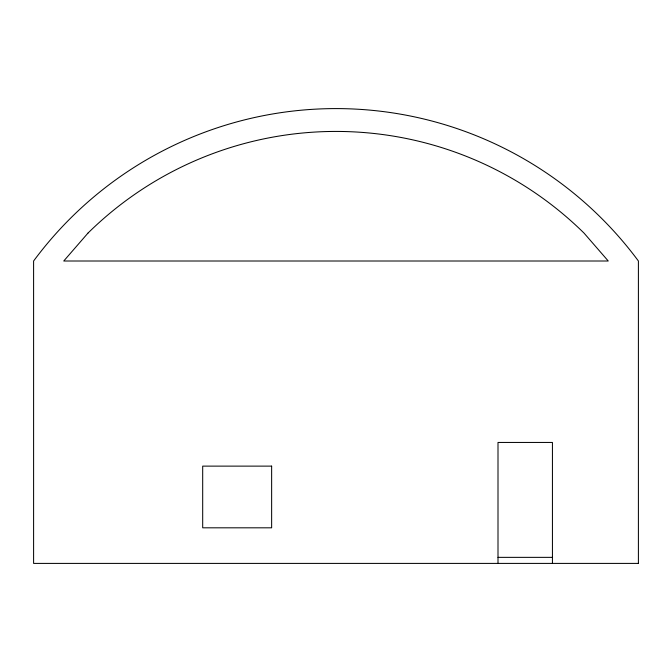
<?xml version="1.0" encoding="UTF-8"?>
<svg xmlns="http://www.w3.org/2000/svg" width="672" height="672" viewBox="0 0 672 672"><rect width="100%" height="100%" fill="white"/><g stroke="black" fill="none" stroke-linecap="round" stroke-linejoin="round"><path stroke-width="1.01" d="M498.002 557.357L552.577 557.357M552.434 563.405L552.434 442.445L498.002 442.445L498.002 563.405M87.965 233.108L63.748 261.005L608.252 261.005L584.035 233.108A353.371 353.371 0 0 0 87.965 233.108M271.639 466.124L202.692 466.124L202.692 527.814L271.639 527.814L271.639 466.124M638.4 563.405L33.6 563.405L33.6 261.005A376.202 376.202 0 0 1 638.4 261.005L638.4 563.405"/></g></svg>
